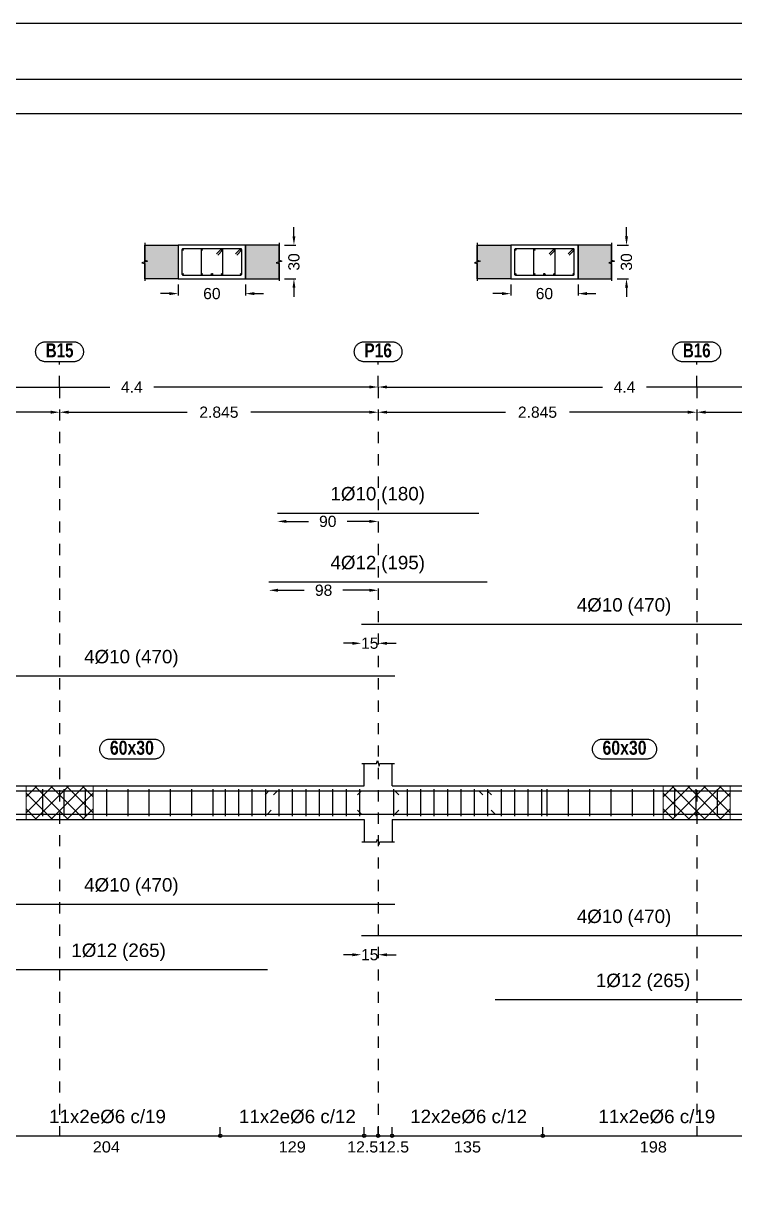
# Model space of a CAD drawing. Extents: x 2455 to 9764, y -806 to 181.
# Drawn here: x 4938.27 to 4944.62, y -398.28 to -387.73 of the extents above; entities that cross this region are included whole.
import ezdxf
from ezdxf.enums import TextEntityAlignment as Align

# ---------------------------------------------------------------- set-up
doc = ezdxf.new("R2010")
doc.units = 0
doc.header["$LTSCALE"] = 0.2
doc.header["$MEASUREMENT"] = 0
doc.linetypes.add('CYPE_RAYAPUNTO', pattern=[0.4125, 0.2025, -0.105, 0, -0.105])
doc.linetypes.add('PUNTOS2', pattern=[0.125, 0, -0.125])
doc.layers.add('01_cartela', color=6, linetype='CONTINUOUS', plot=False)
for name, color, linetype in [('01_cotas', 4, 'CONTINUOUS'), ('01_parcela', 7, 'CONTINUOUS'), ('01_primera', 5, 'CONTINUOUS'), ('ALZ_CONT_NUDOS', 5, 'CONTINUOUS'), ('ALZ_CONT_VIG_HORMIGON', 5, 'CONTINUOUS'), ('ALZ_COT_COT_LIN_APOYOS', 120, 'CYPE_RAYAPUNTO'), ('ALZ_REF_REF_REFERENCIA', 3, 'CONTINUOUS'), ('ALZ_REF_TEXTO_REF_NOMBRE', 3, 'CONTINUOUS'), ('ARM_LONGITUDINAL_Ø10', 4, 'CONTINUOUS'), ('ARM_LONGITUDINAL_Ø12', 4, 'CONTINUOUS'), ('ARM_TRANSVERSAL_Ø6', 4, 'CONTINUOUS'), ('SEC_CONT_FORJADOS_SECCION', 8, 'CONTINUOUS'), ('SEC_CONT_VIG_HORMIGON_SECCION', 2, 'CONTINUOUS'), ('UNI_CORTANTES', 3, 'CONTINUOUS')]:
    doc.layers.add(name, color=color, linetype=linetype)
doc.layers.add('VIG_CARAS', color=5, linetype='CONTINUOUS', lineweight=9)
doc.styles.add('BERNARDO', font='GOTHICB.TTF')
doc.styles.add('CYPETXT_0.15', font='arial.ttf', dxfattribs={"height": 0.1})
doc.styles.add('Estilo1', font='swissel.ttf')
doc.styles.add('NIEVES2', font='sanss___.ttf')
doc.styles.add('ROMANS', font='romans')
doc.dimstyles.new('DECIMAL-50', dxfattribs={"dimtxt": 0.08, "dimasz": 0.15, "dimexe": 0.05, "dimexo": 0.05, "dimgap": 0.09, "dimtad": 0, "dimzin": 0, "dimdsep": 46, "dimtxsty": 'ROMANS', "dimblk": 'DOTSMALL', "dimcen": 0.09, "dimclrt": 7, "dimadec": 0, "dimazin": 0, "dimtfac": 1.38, "dimtix": 1, "dimtofl": 0, "dimtmove": 2, "dimatfit": 3, "dimldrblk": 'OBLIQUE', "dimfxl": 1, "dimtolj": 1, "dimtzin": 0, "dimarcsym": 0})

# ---------------------------------------------------------------- blocks, each defined once
blk = doc.blocks.new('*D206')
at = {"layer": '01_cotas', "color": 0, "linetype": 'PUNTOS2', "lineweight": -2, "transparency": 16777216}
for p, q in [((4939.653, -390.057), (4939.653, -390.19)), ((4940.253, -390.057), (4940.253, -390.19))]:
    blk.add_line(p, q, dxfattribs=at)
at = {"layer": '01_cotas', "color": 0, "lineweight": -2, "transparency": 16777216}
for p, q in [((4939.573, -390.14), (4939.493, -390.14)), ((4940.333, -390.14), (4940.413, -390.14))]:
    blk.add_line(p, q, dxfattribs=at)
at = {"layer": '01_cotas', "color": 0, "transparency": 16777216}
for points in [[(4939.573, -390.126), (4939.573, -390.153), (4939.653, -390.14)], [(4940.333, -390.126), (4940.333, -390.153), (4940.253, -390.14)]]:
    blk.add_solid(points, dxfattribs=at)
at = {"layer": '01_cotas', "color": 5, "transparency": 16777216, "insert": (4939.953, -390.14), "char_height": 0.1, "attachment_point": 5, "style": 'Estilo1'}
blk.add_mtext('\\A1;60', dxfattribs=at)
blk = doc.blocks.new('*D207')
at = {"layer": '01_cotas', "color": 0, "lineweight": -2, "transparency": 16777216}
for p, q in [((4940.686, -389.627), (4940.686, -389.547)), ((4940.686, -390.087), (4940.686, -390.167))]:
    blk.add_line(p, q, dxfattribs=at)
at = {"layer": '01_cotas', "color": 0, "linetype": 'PUNTOS2', "lineweight": -2, "transparency": 16777216}
for p, q in [((4940.603, -389.707), (4940.736, -389.707)), ((4940.603, -390.007), (4940.736, -390.007))]:
    blk.add_line(p, q, dxfattribs=at)
at = {"layer": '01_cotas', "color": 0, "transparency": 16777216}
for points in [[(4940.673, -389.627), (4940.699, -389.627), (4940.686, -389.707)], [(4940.673, -390.087), (4940.699, -390.087), (4940.686, -390.007)]]:
    blk.add_solid(points, dxfattribs=at)
at = {"layer": '01_cotas', "color": 5, "transparency": 16777216, "insert": (4940.686, -389.857), "char_height": 0.1, "attachment_point": 5, "rotation": 90, "style": 'Estilo1'}
blk.add_mtext('\\A1;30', dxfattribs=at)
blk = doc.blocks.new('*D210')
at = {"layer": '01_cotas', "color": 0, "linetype": 'PUNTOS2', "lineweight": -2, "transparency": 16777216}
for p, q in [((4942.623, -390.057), (4942.623, -390.19)), ((4943.223, -390.057), (4943.223, -390.19))]:
    blk.add_line(p, q, dxfattribs=at)
at = {"layer": '01_cotas', "color": 0, "lineweight": -2, "transparency": 16777216}
for p, q in [((4942.543, -390.14), (4942.463, -390.14)), ((4943.303, -390.14), (4943.383, -390.14))]:
    blk.add_line(p, q, dxfattribs=at)
at = {"layer": '01_cotas', "color": 0, "transparency": 16777216}
for points in [[(4942.543, -390.126), (4942.543, -390.153), (4942.623, -390.14)], [(4943.303, -390.126), (4943.303, -390.153), (4943.223, -390.14)]]:
    blk.add_solid(points, dxfattribs=at)
at = {"layer": '01_cotas', "color": 5, "transparency": 16777216, "insert": (4942.923, -390.14), "char_height": 0.1, "attachment_point": 5, "style": 'Estilo1'}
blk.add_mtext('\\A1;60', dxfattribs=at)
blk = doc.blocks.new('*D211')
at = {"layer": '01_cotas', "color": 0, "lineweight": -2, "transparency": 16777216}
for p, q in [((4943.656, -389.627), (4943.656, -389.547)), ((4943.656, -390.087), (4943.656, -390.167))]:
    blk.add_line(p, q, dxfattribs=at)
at = {"layer": '01_cotas', "color": 0, "linetype": 'PUNTOS2', "lineweight": -2, "transparency": 16777216}
for p, q in [((4943.573, -389.707), (4943.706, -389.707)), ((4943.573, -390.007), (4943.706, -390.007))]:
    blk.add_line(p, q, dxfattribs=at)
at = {"layer": '01_cotas', "color": 0, "transparency": 16777216}
for points in [[(4943.643, -389.627), (4943.67, -389.627), (4943.656, -389.707)], [(4943.643, -390.087), (4943.67, -390.087), (4943.656, -390.007)]]:
    blk.add_solid(points, dxfattribs=at)
at = {"layer": '01_cotas', "color": 5, "transparency": 16777216, "insert": (4943.656, -389.857), "char_height": 0.1, "attachment_point": 5, "rotation": 90, "style": 'Estilo1'}
blk.add_mtext('\\A1;30', dxfattribs=at)
blk = doc.blocks.new('*D222')
at = {"layer": '01_cotas', "color": 0, "lineweight": -2, "transparency": 16777216}
for p, q in [((4937.118, -391.199), (4937.534, -391.199)), ((4938.513, -391.199), (4938.097, -391.199))]:
    blk.add_line(p, q, dxfattribs=at)
at = {"layer": '01_cotas', "color": 0, "transparency": 16777216}
for points in [[(4937.118, -391.185), (4937.118, -391.212), (4937.038, -391.199)], [(4938.513, -391.185), (4938.513, -391.212), (4938.593, -391.199)]]:
    blk.add_solid(points, dxfattribs=at)
at = {"layer": '01_cotas', "color": 5, "transparency": 16777216, "insert": (4937.816, -391.199), "char_height": 0.1, "attachment_point": 5, "style": 'Estilo1'}
blk.add_mtext('\\A1;1.555', dxfattribs=at)
blk = doc.blocks.new('*D223')
at = {"layer": '01_cotas', "color": 0, "lineweight": -2, "transparency": 16777216}
for p, q in [((4938.673, -391.199), (4939.731, -391.199)), ((4941.358, -391.199), (4940.301, -391.199))]:
    blk.add_line(p, q, dxfattribs=at)
at = {"layer": '01_cotas', "color": 0, "transparency": 16777216}
for points in [[(4938.673, -391.185), (4938.673, -391.212), (4938.593, -391.199)], [(4941.358, -391.185), (4941.358, -391.212), (4941.438, -391.199)]]:
    blk.add_solid(points, dxfattribs=at)
at = {"layer": '01_cotas', "color": 5, "transparency": 16777216, "insert": (4940.016, -391.199), "char_height": 0.1, "attachment_point": 5, "style": 'Estilo1'}
blk.add_mtext('\\A1;2.845', dxfattribs=at)
blk = doc.blocks.new('*D224')
at = {"layer": '01_cotas', "color": 0, "lineweight": -2, "transparency": 16777216}
for p, q in [((4941.518, -391.199), (4942.576, -391.199)), ((4944.203, -391.199), (4943.146, -391.199))]:
    blk.add_line(p, q, dxfattribs=at)
at = {"layer": '01_cotas', "color": 0, "transparency": 16777216}
for points in [[(4941.518, -391.185), (4941.518, -391.212), (4941.438, -391.199)], [(4944.203, -391.185), (4944.203, -391.212), (4944.283, -391.199)]]:
    blk.add_solid(points, dxfattribs=at)
at = {"layer": '01_cotas', "color": 5, "transparency": 16777216, "insert": (4942.861, -391.199), "char_height": 0.1, "attachment_point": 5, "style": 'Estilo1'}
blk.add_mtext('\\A1;2.845', dxfattribs=at)
blk = doc.blocks.new('*D225')
at = {"layer": '01_cotas', "color": 0, "lineweight": -2, "transparency": 16777216}
for p, q in [((4944.363, -391.199), (4944.779, -391.199)), ((4945.758, -391.199), (4945.342, -391.199))]:
    blk.add_line(p, q, dxfattribs=at)
at = {"layer": '01_cotas', "color": 0, "transparency": 16777216}
for points in [[(4944.363, -391.185), (4944.363, -391.212), (4944.283, -391.199)], [(4945.758, -391.185), (4945.758, -391.212), (4945.838, -391.199)]]:
    blk.add_solid(points, dxfattribs=at)
at = {"layer": '01_cotas', "color": 5, "transparency": 16777216, "insert": (4945.061, -391.199), "char_height": 0.1, "attachment_point": 5, "style": 'Estilo1'}
blk.add_mtext('\\A1;1.555', dxfattribs=at)
blk = doc.blocks.new('*D228')
at = {"layer": '01_cotas', "color": 0, "lineweight": -2, "transparency": 16777216}
for p, q in [((4937.118, -390.974), (4939.042, -390.974)), ((4941.358, -390.974), (4939.435, -390.974))]:
    blk.add_line(p, q, dxfattribs=at)
at = {"layer": '01_cotas', "color": 0, "transparency": 16777216}
for points in [[(4937.118, -390.96), (4937.118, -390.987), (4937.038, -390.974)], [(4941.358, -390.96), (4941.358, -390.987), (4941.438, -390.974)]]:
    blk.add_solid(points, dxfattribs=at)
at = {"layer": '01_cotas', "color": 5, "transparency": 16777216, "insert": (4939.238, -390.974), "char_height": 0.1, "attachment_point": 5, "style": 'Estilo1'}
blk.add_mtext('\\A1;4.4', dxfattribs=at)
blk = doc.blocks.new('*D229')
at = {"layer": '01_cotas', "color": 0, "lineweight": -2, "transparency": 16777216}
for p, q in [((4941.518, -390.974), (4943.442, -390.974)), ((4945.758, -390.974), (4943.835, -390.974))]:
    blk.add_line(p, q, dxfattribs=at)
at = {"layer": '01_cotas', "color": 0, "transparency": 16777216}
for points in [[(4941.518, -390.96), (4941.518, -390.987), (4941.438, -390.974)], [(4945.758, -390.96), (4945.758, -390.987), (4945.838, -390.974)]]:
    blk.add_solid(points, dxfattribs=at)
at = {"layer": '01_cotas', "color": 5, "transparency": 16777216, "insert": (4943.638, -390.974), "char_height": 0.1, "attachment_point": 5, "style": 'Estilo1'}
blk.add_mtext('\\A1;4.4', dxfattribs=at)
blk = doc.blocks.new('*D234')
at = {"layer": '01_cotas', "color": 0, "lineweight": -2, "transparency": 16777216}
for p, q in [((4941.208, -393.262), (4941.128, -393.262)), ((4941.518, -393.262), (4941.598, -393.262))]:
    blk.add_line(p, q, dxfattribs=at)
at = {"layer": '01_cotas', "color": 0, "transparency": 16777216}
for points in [[(4941.208, -393.249), (4941.208, -393.276), (4941.288, -393.262)], [(4941.518, -393.249), (4941.518, -393.276), (4941.438, -393.262)]]:
    blk.add_solid(points, dxfattribs=at)
at = {"layer": '01_cotas', "color": 5, "transparency": 16777216, "insert": (4941.363, -393.262), "char_height": 0.1, "attachment_point": 5, "style": 'Estilo1'}
blk.add_mtext('\\A1;15', dxfattribs=at)
blk = doc.blocks.new('*D235')
at = {"layer": '01_cotas', "color": 0, "lineweight": -2, "transparency": 16777216}
for p, q in [((4941.208, -396.043), (4941.128, -396.043)), ((4941.518, -396.043), (4941.598, -396.043))]:
    blk.add_line(p, q, dxfattribs=at)
at = {"layer": '01_cotas', "color": 0, "transparency": 16777216}
for points in [[(4941.208, -396.03), (4941.208, -396.057), (4941.288, -396.043)], [(4941.518, -396.03), (4941.518, -396.057), (4941.438, -396.043)]]:
    blk.add_solid(points, dxfattribs=at)
at = {"layer": '01_cotas', "color": 5, "transparency": 16777216, "insert": (4941.363, -396.043), "char_height": 0.1, "attachment_point": 5, "style": 'Estilo1'}
blk.add_mtext('\\A1;15', dxfattribs=at)
blk = doc.blocks.new('*D237')
at = {"layer": '01_cotas', "color": 0, "lineweight": -2, "transparency": 16777216}
for p, q in [((4940.543, -392.789), (4940.777, -392.789)), ((4941.358, -392.789), (4941.124, -392.789))]:
    blk.add_line(p, q, dxfattribs=at)
at = {"layer": '01_cotas', "color": 0, "transparency": 16777216}
for points in [[(4940.543, -392.775), (4940.543, -392.802), (4940.463, -392.789)], [(4941.358, -392.775), (4941.358, -392.802), (4941.438, -392.789)]]:
    blk.add_solid(points, dxfattribs=at)
at = {"layer": '01_cotas', "color": 5, "transparency": 16777216, "insert": (4940.951, -392.789), "char_height": 0.1, "attachment_point": 5, "style": 'Estilo1'}
blk.add_mtext('\\A1;98', dxfattribs=at)
blk = doc.blocks.new('*D238')
at = {"layer": '01_cotas', "color": 0, "lineweight": -2, "transparency": 16777216}
for p, q in [((4940.618, -392.174), (4940.815, -392.174)), ((4941.358, -392.174), (4941.162, -392.174))]:
    blk.add_line(p, q, dxfattribs=at)
at = {"layer": '01_cotas', "color": 0, "transparency": 16777216}
for points in [[(4940.618, -392.16), (4940.618, -392.187), (4940.538, -392.174)], [(4941.358, -392.16), (4941.358, -392.187), (4941.438, -392.174)]]:
    blk.add_solid(points, dxfattribs=at)
at = {"layer": '01_cotas', "color": 5, "transparency": 16777216, "insert": (4940.988, -392.174), "char_height": 0.1, "attachment_point": 5, "style": 'Estilo1'}
blk.add_mtext('\\A1;90', dxfattribs=at)

msp = doc.modelspace()

# ---------------------------------------------------------------- hatches: boundary and pattern name
at = {"layer": 'SEC_CONT_FORJADOS_SECCION', "true_color": 0xdad7d3}
for points in [[(4939.353, -389.707), (4939.653, -389.707), (4939.653, -390.007), (4939.353, -390.007)], [(4940.553, -389.707), (4940.253, -389.707), (4940.253, -390.007), (4940.553, -390.007)], [(4942.323, -389.707), (4942.623, -389.707), (4942.623, -390.007), (4942.323, -390.007)], [(4943.523, -389.707), (4943.223, -389.707), (4943.223, -390.007), (4943.523, -390.007)]]:
    msp.add_hatch(color=254, dxfattribs=at).paths.add_polyline_path(points)

# ---------------------------------------------------------------- linework, layer by layer
at = {"layer": '01_cartela', "color": 3}
msp.add_lwpolyline([(4921.37, -387.729), (4921.37, -409.264), (4952.008, -409.264), (4952.008, -387.729)], close=True, dxfattribs=at)
at = {"layer": '01_parcela', "color": 7, "ltscale": 2.5}
msp.add_line((4951.508, -388.229), (4921.87, -388.229), dxfattribs=at)
at = {"layer": '01_primera', "ltscale": 2.5}
msp.add_line((4921.87, -388.531), (4951.508, -388.531), dxfattribs=at)
at = {"layer": 'ALZ_CONT_NUDOS'}
for p, q in [((4941.313, -394.535), (4941.313, -394.335)), ((4941.563, -394.535), (4941.563, -394.335)), ((4941.313, -394.835), (4941.313, -395.035)), ((4941.563, -394.835), (4941.563, -395.035))]:
    msp.add_line(p, q, dxfattribs=at)
at = {"layer": 'ALZ_CONT_NUDOS', "lineweight": 0}
for p, q in [((4938.293, -394.634), (4938.392, -394.535)), ((4938.293, -394.775), (4938.533, -394.535)), ((4938.67, -394.835), (4938.37, -394.535)), ((4938.375, -394.835), (4938.675, -394.535)), ((4938.811, -394.835), (4938.511, -394.535)), ((4938.516, -394.835), (4938.816, -394.535)), ((4938.893, -394.775), (4938.653, -394.535)), ((4938.893, -394.634), (4938.794, -394.535)), ((4943.983, -394.634), (4944.082, -394.535)), ((4943.983, -394.775), (4944.224, -394.535)), ((4944.36, -394.835), (4944.06, -394.535)), ((4944.065, -394.835), (4944.365, -394.535)), ((4944.502, -394.835), (4944.202, -394.535)), ((4944.206, -394.835), (4944.506, -394.535)), ((4944.583, -394.775), (4944.343, -394.535)), ((4944.583, -394.634), (4944.485, -394.535)), ((4938.529, -394.835), (4938.293, -394.599)), ((4938.657, -394.835), (4938.893, -394.599)), ((4944.219, -394.835), (4943.983, -394.599)), ((4944.348, -394.835), (4944.583, -394.599)), ((4938.387, -394.835), (4938.293, -394.741)), ((4938.799, -394.835), (4938.893, -394.741)), ((4944.077, -394.835), (4943.983, -394.741)), ((4944.489, -394.835), (4944.583, -394.741))]:
    msp.add_line(p, q, dxfattribs=at)
at = {"layer": 'ALZ_CONT_NUDOS'}
for points in [[(4941.293, -394.335), (4941.423, -394.335), (4941.431, -394.31), (4941.446, -394.36), (4941.453, -394.335), (4941.583, -394.335)], [(4941.293, -395.035), (4941.423, -395.035), (4941.431, -395.01), (4941.446, -395.06), (4941.453, -395.035), (4941.583, -395.035)]]:
    msp.add_lwpolyline(points, dxfattribs=at)
at = {"layer": 'ALZ_CONT_NUDOS', "lineweight": 0}
for points in [[(4938.293, -394.535), (4938.293, -394.835), (4938.893, -394.835), (4938.893, -394.535), (4938.293, -394.535)], [(4943.983, -394.535), (4943.983, -394.835), (4944.583, -394.835), (4944.583, -394.535), (4943.983, -394.535)]]:
    msp.add_lwpolyline(points, close=True, dxfattribs=at)
at = {"layer": 'ALZ_CONT_VIG_HORMIGON'}
for p, q in [((4937.163, -394.535), (4938.593, -394.535)), ((4938.593, -394.535), (4941.313, -394.535)), ((4941.563, -394.535), (4944.283, -394.535)), ((4944.283, -394.535), (4945.713, -394.535)), ((4937.163, -394.835), (4938.593, -394.835)), ((4938.593, -394.835), (4941.313, -394.835)), ((4941.563, -394.835), (4944.283, -394.835)), ((4944.283, -394.835), (4945.713, -394.835))]:
    msp.add_line(p, q, dxfattribs=at)
at = {"layer": 'ALZ_COT_COT_LIN_APOYOS'}
for p, q in [((4938.593, -390.974), (4938.593, -390.749)), ((4941.438, -390.974), (4941.438, -390.749)), ((4944.283, -390.974), (4944.283, -390.749)), ((4938.593, -390.974), (4938.593, -397.659)), ((4941.438, -390.974), (4941.438, -397.659)), ((4941.438, -390.974), (4941.438, -397.659)), ((4944.283, -390.974), (4944.283, -397.659))]:
    msp.add_line(p, q, dxfattribs=at)
at = {"layer": 'ALZ_REF_REF_REFERENCIA'}
for points in [[(4938.717, -390.569), (4938.723, -390.569), (4938.729, -390.569), (4938.735, -390.57), (4938.741, -390.572), (4938.746, -390.574), (4938.752, -390.576), (4938.757, -390.578), (4938.763, -390.581), (4938.768, -390.584), (4938.773, -390.588), (4938.777, -390.592), (4938.781, -390.596), (4938.785, -390.6), (4938.789, -390.605), (4938.793, -390.61), (4938.796, -390.615), (4938.798, -390.621), (4938.801, -390.626), (4938.803, -390.632), (4938.804, -390.638), (4938.805, -390.644), (4938.806, -390.65), (4938.807, -390.656), (4938.807, -390.662), (4938.806, -390.668), (4938.805, -390.674), (4938.804, -390.679), (4938.803, -390.685), (4938.801, -390.691), (4938.798, -390.696), (4938.796, -390.702), (4938.793, -390.707), (4938.789, -390.712), (4938.785, -390.717), (4938.781, -390.721), (4938.777, -390.725), (4938.773, -390.729), (4938.768, -390.733), (4938.763, -390.736), (4938.757, -390.739), (4938.752, -390.741), (4938.746, -390.744), (4938.741, -390.745), (4938.735, -390.747), (4938.729, -390.748), (4938.723, -390.748), (4938.717, -390.749), (4938.469, -390.749), (4938.463, -390.748), (4938.457, -390.748), (4938.451, -390.747), (4938.445, -390.745), (4938.44, -390.744), (4938.434, -390.741), (4938.429, -390.739), (4938.423, -390.736), (4938.418, -390.733), (4938.413, -390.729), (4938.409, -390.725), (4938.405, -390.721), (4938.401, -390.717), (4938.397, -390.712), (4938.393, -390.707), (4938.39, -390.702), (4938.388, -390.696), (4938.385, -390.691), (4938.383, -390.685), (4938.382, -390.679), (4938.38, -390.674), (4938.38, -390.668), (4938.379, -390.662), (4938.379, -390.656), (4938.38, -390.65), (4938.38, -390.644), (4938.382, -390.638), (4938.383, -390.632), (4938.385, -390.626), (4938.388, -390.621), (4938.39, -390.615), (4938.393, -390.61), (4938.397, -390.605), (4938.401, -390.6), (4938.405, -390.596), (4938.409, -390.592), (4938.413, -390.588), (4938.418, -390.584), (4938.423, -390.581), (4938.429, -390.578), (4938.434, -390.576), (4938.44, -390.574), (4938.445, -390.572), (4938.451, -390.57), (4938.457, -390.569), (4938.463, -390.569), (4938.469, -390.569), (4938.717, -390.569)], [(4941.561, -390.569), (4941.567, -390.569), (4941.573, -390.569), (4941.579, -390.57), (4941.585, -390.572), (4941.591, -390.574), (4941.596, -390.576), (4941.602, -390.578), (4941.607, -390.581), (4941.612, -390.584), (4941.617, -390.588), (4941.622, -390.592), (4941.626, -390.596), (4941.63, -390.6), (4941.634, -390.605), (4941.637, -390.61), (4941.64, -390.615), (4941.643, -390.621), (4941.645, -390.626), (4941.647, -390.632), (4941.649, -390.638), (4941.65, -390.644), (4941.651, -390.65), (4941.651, -390.656), (4941.651, -390.662), (4941.651, -390.668), (4941.65, -390.674), (4941.649, -390.679), (4941.647, -390.685), (4941.645, -390.691), (4941.643, -390.696), (4941.64, -390.702), (4941.637, -390.707), (4941.634, -390.712), (4941.63, -390.717), (4941.626, -390.721), (4941.622, -390.725), (4941.617, -390.729), (4941.612, -390.733), (4941.607, -390.736), (4941.602, -390.739), (4941.596, -390.741), (4941.591, -390.744), (4941.585, -390.745), (4941.579, -390.747), (4941.573, -390.748), (4941.567, -390.748), (4941.561, -390.749), (4941.315, -390.749), (4941.309, -390.748), (4941.303, -390.748), (4941.297, -390.747), (4941.291, -390.745), (4941.286, -390.744), (4941.28, -390.741), (4941.275, -390.739), (4941.269, -390.736), (4941.264, -390.733), (4941.259, -390.729), (4941.255, -390.725), (4941.25, -390.721), (4941.246, -390.717), (4941.243, -390.712), (4941.239, -390.707), (4941.236, -390.702), (4941.234, -390.696), (4941.231, -390.691), (4941.229, -390.685), (4941.228, -390.679), (4941.226, -390.674), (4941.226, -390.668), (4941.225, -390.662), (4941.225, -390.656), (4941.226, -390.65), (4941.226, -390.644), (4941.228, -390.638), (4941.229, -390.632), (4941.231, -390.626), (4941.234, -390.621), (4941.236, -390.615), (4941.239, -390.61), (4941.243, -390.605), (4941.246, -390.6), (4941.25, -390.596), (4941.255, -390.592), (4941.259, -390.588), (4941.264, -390.584), (4941.269, -390.581), (4941.275, -390.578), (4941.28, -390.576), (4941.286, -390.574), (4941.291, -390.572), (4941.297, -390.57), (4941.303, -390.569), (4941.309, -390.569), (4941.315, -390.569), (4941.561, -390.569)], [(4944.407, -390.569), (4944.413, -390.569), (4944.419, -390.569), (4944.425, -390.57), (4944.431, -390.572), (4944.437, -390.574), (4944.442, -390.576), (4944.448, -390.578), (4944.453, -390.581), (4944.458, -390.584), (4944.463, -390.588), (4944.467, -390.592), (4944.472, -390.596), (4944.476, -390.6), (4944.48, -390.605), (4944.483, -390.61), (4944.486, -390.615), (4944.489, -390.621), (4944.491, -390.626), (4944.493, -390.632), (4944.495, -390.638), (4944.496, -390.644), (4944.497, -390.65), (4944.497, -390.656), (4944.497, -390.662), (4944.497, -390.668), (4944.496, -390.674), (4944.495, -390.679), (4944.493, -390.685), (4944.491, -390.691), (4944.489, -390.696), (4944.486, -390.702), (4944.483, -390.707), (4944.48, -390.712), (4944.476, -390.717), (4944.472, -390.721), (4944.467, -390.725), (4944.463, -390.729), (4944.458, -390.733), (4944.453, -390.736), (4944.448, -390.739), (4944.442, -390.741), (4944.437, -390.744), (4944.431, -390.745), (4944.425, -390.747), (4944.419, -390.748), (4944.413, -390.748), (4944.407, -390.749), (4944.16, -390.749), (4944.154, -390.748), (4944.148, -390.748), (4944.142, -390.747), (4944.136, -390.745), (4944.13, -390.744), (4944.124, -390.741), (4944.119, -390.739), (4944.114, -390.736), (4944.109, -390.733), (4944.104, -390.729), (4944.099, -390.725), (4944.095, -390.721), (4944.091, -390.717), (4944.087, -390.712), (4944.084, -390.707), (4944.081, -390.702), (4944.078, -390.696), (4944.076, -390.691), (4944.074, -390.685), (4944.072, -390.679), (4944.071, -390.674), (4944.07, -390.668), (4944.07, -390.662), (4944.07, -390.656), (4944.07, -390.65), (4944.071, -390.644), (4944.072, -390.638), (4944.074, -390.632), (4944.076, -390.626), (4944.078, -390.621), (4944.081, -390.615), (4944.084, -390.61), (4944.087, -390.605), (4944.091, -390.6), (4944.095, -390.596), (4944.099, -390.592), (4944.104, -390.588), (4944.109, -390.584), (4944.114, -390.581), (4944.119, -390.578), (4944.124, -390.576), (4944.13, -390.574), (4944.136, -390.572), (4944.142, -390.57), (4944.148, -390.569), (4944.154, -390.569), (4944.16, -390.569), (4944.407, -390.569)]]:
    msp.add_lwpolyline(points, close=True, dxfattribs=at)
at = {"layer": 'ALZ_REF_TEXTO_REF_NOMBRE', "color": 5}
for points in [[(4939.435, -394.117), (4939.441, -394.117), (4939.447, -394.118), (4939.453, -394.119), (4939.458, -394.12), (4939.464, -394.122), (4939.47, -394.124), (4939.475, -394.127), (4939.481, -394.13), (4939.486, -394.133), (4939.49, -394.137), (4939.495, -394.14), (4939.499, -394.145), (4939.503, -394.149), (4939.507, -394.154), (4939.511, -394.159), (4939.514, -394.164), (4939.516, -394.169), (4939.519, -394.175), (4939.521, -394.181), (4939.522, -394.186), (4939.523, -394.192), (4939.524, -394.198), (4939.525, -394.204), (4939.525, -394.21), (4939.524, -394.216), (4939.523, -394.222), (4939.522, -394.228), (4939.521, -394.234), (4939.519, -394.24), (4939.516, -394.245), (4939.514, -394.25), (4939.511, -394.256), (4939.507, -394.261), (4939.503, -394.265), (4939.499, -394.27), (4939.495, -394.274), (4939.49, -394.278), (4939.486, -394.281), (4939.481, -394.285), (4939.475, -394.288), (4939.47, -394.29), (4939.464, -394.292), (4939.458, -394.294), (4939.453, -394.295), (4939.447, -394.296), (4939.441, -394.297), (4939.435, -394.297), (4939.042, -394.297), (4939.036, -394.297), (4939.03, -394.296), (4939.024, -394.295), (4939.018, -394.294), (4939.012, -394.292), (4939.007, -394.29), (4939.001, -394.288), (4938.996, -394.285), (4938.991, -394.281), (4938.986, -394.278), (4938.981, -394.274), (4938.977, -394.27), (4938.973, -394.265), (4938.969, -394.261), (4938.966, -394.256), (4938.963, -394.25), (4938.96, -394.245), (4938.958, -394.24), (4938.956, -394.234), (4938.954, -394.228), (4938.953, -394.222), (4938.952, -394.216), (4938.952, -394.21), (4938.952, -394.204), (4938.952, -394.198), (4938.953, -394.192), (4938.954, -394.186), (4938.956, -394.181), (4938.958, -394.175), (4938.96, -394.169), (4938.963, -394.164), (4938.966, -394.159), (4938.969, -394.154), (4938.973, -394.149), (4938.977, -394.145), (4938.981, -394.14), (4938.986, -394.137), (4938.991, -394.133), (4938.996, -394.13), (4939.001, -394.127), (4939.007, -394.124), (4939.012, -394.122), (4939.018, -394.12), (4939.024, -394.119), (4939.03, -394.118), (4939.036, -394.117), (4939.042, -394.117), (4939.435, -394.117)], [(4943.835, -394.117), (4943.841, -394.117), (4943.847, -394.118), (4943.853, -394.119), (4943.858, -394.12), (4943.864, -394.122), (4943.87, -394.124), (4943.875, -394.127), (4943.881, -394.13), (4943.886, -394.133), (4943.89, -394.137), (4943.895, -394.14), (4943.899, -394.145), (4943.903, -394.149), (4943.907, -394.154), (4943.911, -394.159), (4943.914, -394.164), (4943.916, -394.169), (4943.919, -394.175), (4943.921, -394.181), (4943.922, -394.186), (4943.923, -394.192), (4943.924, -394.198), (4943.925, -394.204), (4943.925, -394.21), (4943.924, -394.216), (4943.923, -394.222), (4943.922, -394.228), (4943.921, -394.234), (4943.919, -394.24), (4943.916, -394.245), (4943.914, -394.25), (4943.911, -394.256), (4943.907, -394.261), (4943.903, -394.265), (4943.899, -394.27), (4943.895, -394.274), (4943.89, -394.278), (4943.886, -394.281), (4943.881, -394.285), (4943.875, -394.288), (4943.87, -394.29), (4943.864, -394.292), (4943.858, -394.294), (4943.853, -394.295), (4943.847, -394.296), (4943.841, -394.297), (4943.835, -394.297), (4943.442, -394.297), (4943.436, -394.297), (4943.43, -394.296), (4943.424, -394.295), (4943.418, -394.294), (4943.412, -394.292), (4943.407, -394.29), (4943.401, -394.288), (4943.396, -394.285), (4943.391, -394.281), (4943.386, -394.278), (4943.381, -394.274), (4943.377, -394.27), (4943.373, -394.265), (4943.369, -394.261), (4943.366, -394.256), (4943.363, -394.25), (4943.36, -394.245), (4943.358, -394.24), (4943.356, -394.234), (4943.354, -394.228), (4943.353, -394.222), (4943.352, -394.216), (4943.352, -394.21), (4943.352, -394.204), (4943.352, -394.198), (4943.353, -394.192), (4943.354, -394.186), (4943.356, -394.181), (4943.358, -394.175), (4943.36, -394.169), (4943.363, -394.164), (4943.366, -394.159), (4943.369, -394.154), (4943.373, -394.149), (4943.377, -394.145), (4943.381, -394.14), (4943.386, -394.137), (4943.391, -394.133), (4943.396, -394.13), (4943.401, -394.127), (4943.407, -394.124), (4943.412, -394.122), (4943.418, -394.12), (4943.424, -394.119), (4943.43, -394.118), (4943.436, -394.117), (4943.442, -394.117), (4943.835, -394.117)]]:
    msp.add_lwpolyline(points, close=True, dxfattribs=at)
at = {"layer": 'ARM_LONGITUDINAL_Ø10'}
for p, q in [((4940.538, -394.581), (4940.503, -394.616)), ((4941.288, -394.581), (4941.253, -394.616)), ((4941.588, -394.581), (4941.624, -394.616)), ((4942.338, -394.581), (4942.374, -394.616)), ((4941.288, -394.789), (4941.253, -394.753)), ((4941.588, -394.789), (4941.624, -394.753))]:
    msp.add_line(p, q, dxfattribs=at)
for points in [[(4940.538, -392.099), (4942.338, -392.099)], [(4941.288, -393.091), (4945.988, -393.091)], [(4936.888, -393.554), (4941.588, -393.554)], [(4936.888, -394.581), (4941.588, -394.581)], [(4940.538, -394.581), (4942.338, -394.581)], [(4941.288, -394.581), (4945.988, -394.581)], [(4936.888, -394.789), (4941.588, -394.789)], [(4941.288, -394.789), (4945.988, -394.789)], [(4936.888, -395.592), (4941.588, -395.592)], [(4941.288, -395.872), (4945.988, -395.872)]]:
    msp.add_lwpolyline(points, dxfattribs=at)
for centre in [(4939.694, -389.748), (4939.864, -389.748), (4940.042, -389.748), (4940.212, -389.748), (4942.664, -389.748), (4942.834, -389.748), (4943.012, -389.748), (4943.182, -389.748), (4939.694, -389.966), (4939.864, -389.966), (4940.042, -389.966), (4940.212, -389.966), (4942.664, -389.966), (4942.834, -389.966), (4943.012, -389.966), (4943.182, -389.966)]:
    msp.add_circle(centre, 0.005, dxfattribs=at)
at = {"layer": 'ARM_LONGITUDINAL_Ø12'}
for p, q in [((4940.463, -394.581), (4940.428, -394.616)), ((4942.413, -394.581), (4942.449, -394.616)), ((4940.449, -394.789), (4940.484, -394.753)), ((4942.483, -394.789), (4942.448, -394.753))]:
    msp.add_line(p, q, dxfattribs=at)
for points in [[(4940.463, -392.714), (4942.413, -392.714)], [(4940.463, -394.581), (4942.413, -394.581)], [(4937.799, -394.789), (4940.449, -394.789)], [(4942.483, -394.789), (4945.133, -394.789)], [(4937.799, -396.176), (4940.449, -396.176)], [(4942.483, -396.444), (4945.133, -396.444)]]:
    msp.add_lwpolyline(points, dxfattribs=at)
for centre in [(4939.953, -389.965), (4942.923, -389.965)]:
    msp.add_circle(centre, 0.006, dxfattribs=at)
at = {"layer": 'ARM_TRANSVERSAL_Ø6'}
for p, q in [((4938.441, -394.565), (4938.441, -394.805)), ((4938.631, -394.565), (4938.631, -394.805)), ((4938.821, -394.565), (4938.821, -394.805)), ((4939.011, -394.565), (4939.011, -394.805)), ((4939.201, -394.565), (4939.201, -394.805)), ((4939.391, -394.565), (4939.391, -394.805)), ((4939.581, -394.565), (4939.581, -394.805)), ((4939.771, -394.565), (4939.771, -394.805)), ((4939.961, -394.565), (4939.961, -394.805)), ((4940.071, -394.565), (4940.071, -394.805)), ((4940.191, -394.565), (4940.191, -394.805)), ((4940.311, -394.565), (4940.311, -394.805)), ((4940.431, -394.565), (4940.431, -394.805)), ((4940.551, -394.565), (4940.551, -394.805)), ((4940.671, -394.565), (4940.671, -394.805)), ((4940.791, -394.565), (4940.791, -394.805)), ((4940.911, -394.565), (4940.911, -394.805)), ((4941.031, -394.565), (4941.031, -394.805)), ((4941.151, -394.565), (4941.151, -394.805)), ((4941.271, -394.565), (4941.271, -394.805)), ((4941.576, -394.565), (4941.576, -394.805)), ((4941.696, -394.565), (4941.696, -394.805)), ((4941.816, -394.565), (4941.816, -394.805)), ((4941.936, -394.565), (4941.936, -394.805)), ((4942.056, -394.565), (4942.056, -394.805)), ((4942.176, -394.565), (4942.176, -394.805)), ((4942.296, -394.565), (4942.296, -394.805)), ((4942.416, -394.565), (4942.416, -394.805)), ((4942.536, -394.565), (4942.536, -394.805)), ((4942.656, -394.565), (4942.656, -394.805)), ((4942.776, -394.565), (4942.776, -394.805)), ((4942.896, -394.565), (4942.896, -394.805)), ((4942.946, -394.565), (4942.946, -394.805)), ((4943.136, -394.565), (4943.136, -394.805)), ((4943.326, -394.565), (4943.326, -394.805)), ((4943.516, -394.565), (4943.516, -394.805)), ((4943.706, -394.565), (4943.706, -394.805)), ((4943.896, -394.565), (4943.896, -394.805)), ((4944.086, -394.565), (4944.086, -394.805)), ((4944.276, -394.565), (4944.276, -394.805)), ((4944.466, -394.565), (4944.466, -394.805))]:
    msp.add_line(p, q, dxfattribs=at)
for points in [[(4940.175, -389.796), (4940.219, -389.752), (4940.219, -389.751), (4940.22, -389.75), (4940.22, -389.749), (4940.22, -389.748), (4940.22, -389.746), (4940.219, -389.745), (4940.219, -389.743), (4940.218, -389.742), (4940.217, -389.741), (4940.215, -389.74), (4940.214, -389.74), (4940.212, -389.74), (4939.694, -389.74), (4939.691, -389.74), (4939.688, -389.742), (4939.687, -389.745), (4939.686, -389.748), (4939.686, -389.966), (4939.687, -389.969), (4939.688, -389.971), (4939.691, -389.973), (4939.694, -389.974), (4940.212, -389.974), (4940.215, -389.973), (4940.218, -389.971), (4940.219, -389.969), (4940.22, -389.966), (4940.22, -389.748), (4940.22, -389.746), (4940.219, -389.745), (4940.219, -389.743), (4940.218, -389.742), (4940.217, -389.741), (4940.215, -389.74), (4940.214, -389.74), (4940.212, -389.74), (4940.211, -389.74), (4940.209, -389.74), (4940.208, -389.741), (4940.206, -389.742), (4940.164, -389.784)], [(4940.005, -389.796), (4940.048, -389.753), (4940.049, -389.752), (4940.049, -389.751), (4940.05, -389.749), (4940.05, -389.748), (4940.05, -389.746), (4940.049, -389.745), (4940.049, -389.743), (4940.048, -389.742), (4940.047, -389.741), (4940.045, -389.74), (4940.044, -389.74), (4940.042, -389.74), (4939.864, -389.74), (4939.861, -389.74), (4939.858, -389.742), (4939.857, -389.745), (4939.856, -389.748), (4939.856, -389.966), (4939.857, -389.969), (4939.858, -389.971), (4939.861, -389.973), (4939.864, -389.974), (4940.042, -389.974), (4940.045, -389.973), (4940.048, -389.971), (4940.049, -389.969), (4940.05, -389.966), (4940.05, -389.748), (4940.05, -389.746), (4940.049, -389.745), (4940.049, -389.743), (4940.048, -389.742), (4940.047, -389.741), (4940.045, -389.74), (4940.044, -389.74), (4940.042, -389.74), (4940.041, -389.74), (4940.039, -389.74), (4940.038, -389.741), (4940.036, -389.742), (4939.994, -389.784)], [(4943.145, -389.796), (4943.189, -389.752), (4943.189, -389.751), (4943.19, -389.75), (4943.19, -389.749), (4943.19, -389.748), (4943.19, -389.746), (4943.19, -389.745), (4943.189, -389.743), (4943.188, -389.742), (4943.187, -389.741), (4943.185, -389.74), (4943.184, -389.74), (4943.182, -389.74), (4942.664, -389.74), (4942.661, -389.74), (4942.659, -389.742), (4942.657, -389.745), (4942.656, -389.748), (4942.656, -389.966), (4942.657, -389.969), (4942.659, -389.971), (4942.661, -389.973), (4942.664, -389.974), (4943.182, -389.974), (4943.185, -389.973), (4943.188, -389.971), (4943.19, -389.969), (4943.19, -389.966), (4943.19, -389.748), (4943.19, -389.746), (4943.19, -389.745), (4943.189, -389.743), (4943.188, -389.742), (4943.187, -389.741), (4943.185, -389.74), (4943.184, -389.74), (4943.182, -389.74), (4943.181, -389.74), (4943.179, -389.74), (4943.178, -389.741), (4943.177, -389.742), (4943.134, -389.784)], [(4942.975, -389.796), (4943.018, -389.753), (4943.019, -389.752), (4943.02, -389.751), (4943.02, -389.749), (4943.02, -389.748), (4943.02, -389.746), (4943.02, -389.745), (4943.019, -389.743), (4943.018, -389.742), (4943.017, -389.741), (4943.015, -389.74), (4943.014, -389.74), (4943.012, -389.74), (4942.834, -389.74), (4942.831, -389.74), (4942.829, -389.742), (4942.827, -389.745), (4942.826, -389.748), (4942.826, -389.966), (4942.827, -389.969), (4942.829, -389.971), (4942.831, -389.973), (4942.834, -389.974), (4943.012, -389.974), (4943.015, -389.973), (4943.018, -389.971), (4943.02, -389.969), (4943.02, -389.966), (4943.02, -389.748), (4943.02, -389.746), (4943.02, -389.745), (4943.019, -389.743), (4943.018, -389.742), (4943.017, -389.741), (4943.015, -389.74), (4943.014, -389.74), (4943.012, -389.74), (4943.011, -389.74), (4943.009, -389.74), (4943.008, -389.741), (4943.007, -389.742), (4942.964, -389.784)]]:
    msp.add_lwpolyline(points, dxfattribs=at)
at = {"layer": 'SEC_CONT_FORJADOS_SECCION'}
for points in [[(4939.353, -389.687), (4939.353, -389.842), (4939.378, -389.849), (4939.328, -389.864), (4939.353, -389.872), (4939.353, -390.027)], [(4940.553, -389.687), (4940.553, -389.842), (4940.578, -389.849), (4940.528, -389.864), (4940.553, -389.872), (4940.553, -390.027)], [(4942.323, -389.687), (4942.323, -389.842), (4942.348, -389.849), (4942.298, -389.864), (4942.323, -389.872), (4942.323, -390.027)], [(4943.523, -389.687), (4943.523, -389.842), (4943.548, -389.849), (4943.498, -389.864), (4943.523, -389.872), (4943.523, -390.027)], [(4939.353, -389.707), (4939.653, -389.707), (4939.653, -390.007), (4939.353, -390.007)], [(4940.553, -389.707), (4940.253, -389.707), (4940.253, -390.007), (4940.553, -390.007)], [(4942.323, -389.707), (4942.623, -389.707), (4942.623, -390.007), (4942.323, -390.007)], [(4943.523, -389.707), (4943.223, -389.707), (4943.223, -390.007), (4943.523, -390.007)]]:
    msp.add_lwpolyline(points, dxfattribs=at)
at = {"layer": 'SEC_CONT_FORJADOS_SECCION', "color": 254, "true_color": 0xdad7d3}
for points in [[(4939.353, -389.707), (4939.653, -389.707), (4939.653, -390.007), (4939.353, -390.007)], [(4940.553, -389.707), (4940.253, -389.707), (4940.253, -390.007), (4940.553, -390.007)], [(4942.323, -389.707), (4942.623, -389.707), (4942.623, -390.007), (4942.323, -390.007)], [(4943.523, -389.707), (4943.223, -389.707), (4943.223, -390.007), (4943.523, -390.007)]]:
    msp.add_lwpolyline(points, close=True, dxfattribs=at)
at = {"layer": 'SEC_CONT_VIG_HORMIGON_SECCION'}
for points in [[(4940.253, -389.707), (4939.653, -389.707), (4939.653, -390.007), (4940.253, -390.007), (4940.253, -389.707)], [(4943.223, -389.707), (4942.623, -389.707), (4942.623, -390.007), (4943.223, -390.007), (4943.223, -389.707)]]:
    msp.add_lwpolyline(points, close=True, dxfattribs=at)
at = {"layer": 'UNI_CORTANTES', "color": 2}
for p, q in [((4940.028, -397.659), (4940.028, -397.584)), ((4941.313, -397.659), (4941.313, -397.584)), ((4941.438, -397.659), (4941.438, -397.584)), ((4941.563, -397.659), (4941.563, -397.584)), ((4942.908, -397.659), (4942.908, -397.584))]:
    msp.add_line(p, q, dxfattribs=at)
for points in [[(4937.993, -397.659), (4940.028, -397.659), (4940.028, -397.584)], [(4940.028, -397.659), (4941.313, -397.659), (4941.313, -397.584)], [(4941.313, -397.659), (4941.438, -397.659), (4941.438, -397.584)], [(4941.438, -397.659), (4941.563, -397.659), (4941.563, -397.584)], [(4941.563, -397.659), (4942.908, -397.659), (4942.908, -397.584)], [(4942.908, -397.659), (4944.883, -397.659), (4944.883, -397.584)]]:
    msp.add_lwpolyline(points, dxfattribs=at)
for centre in [(4940.028, -397.659), (4940.028, -397.659), (4941.313, -397.659), (4941.313, -397.659), (4941.438, -397.659), (4941.438, -397.659), (4941.563, -397.659), (4941.563, -397.659), (4942.908, -397.659), (4942.908, -397.659)]:
    msp.add_circle(centre, 0.015, dxfattribs=at)

# ---------------------------------------------------------------- texts
at = {"layer": 'ALZ_REF_TEXTO_REF_NOMBRE', "color": 5, "style": 'BERNARDO'}
for s, width, p, p2 in [('B15', 0.836468, (4938.469, -390.709), (4938.717, -390.709)), ('P16', 0.841304, (4941.315, -390.709), (4941.561, -390.709)), ('B16', 0.836468, (4944.16, -390.709), (4944.407, -390.709)), ('60x30', 0.806421, (4939.042, -394.257), (4939.435, -394.257)), ('60x30', 0.806421, (4943.442, -394.257), (4943.835, -394.257))]:
    msp.add_text(s, height=0.125, dxfattribs=dict(at, width=width)).set_placement(p, p2, align=Align.FIT)
at = {"layer": 'UNI_CORTANTES', "color": 2, "style": 'CYPETXT_0.15'}
for s, width, p, p2 in [('204', 1.042546, (4938.889, -397.809), (4939.132, -397.809)), ('129', 1.042546, (4940.549, -397.809), (4940.792, -397.809)), ('12.5', 1.015093, (4941.162, -397.809), (4941.438, -397.809)), ('12.5', 1.015093, (4941.438, -397.809), (4941.714, -397.809)), ('135', 1.042546, (4942.114, -397.809), (4942.357, -397.809)), ('198', 1.042546, (4943.774, -397.809), (4944.017, -397.809))]:
    msp.add_text(s, height=0.1, dxfattribs=dict(at, width=width)).set_placement(p, p2, align=Align.FIT)
at = {"layer": 'VIG_CARAS', "color": 5, "style": 'NIEVES2'}
for s, p in [('1%%c10', (4941.012, -392.022)), ('(180)', (4941.465, -392.022)), ('4%%c12', (4941.012, -392.637)), ('(195)', (4941.465, -392.637)), ('4%%c10', (4943.212, -393.015)), ('(470)', (4943.665, -393.015)), ('4%%c10', (4938.812, -393.477)), ('(470)', (4939.265, -393.477)), ('4%%c10', (4938.812, -395.515)), ('(470)', (4939.265, -395.515)), ('4%%c10', (4943.212, -395.796)), ('(470)', (4943.665, -395.796)), ('1%%c12', (4938.698, -396.099)), ('(265)', (4939.151, -396.099)), ('1%%c12', (4943.382, -396.368)), ('(265)', (4943.835, -396.368))]:
    msp.add_text(s, height=0.12, dxfattribs=at).set_placement(p, align=Align.BOTTOM_LEFT)
at = {"layer": 'VIG_CARAS', "color": 4, "style": 'NIEVES2'}
for s, p in [('11x2e%%c6 c/19', (4938.499, -397.583)), ('11x2e%%C6 c/12', (4940.195, -397.583)), ('12x2e%%c6 c/12', (4941.724, -397.583)), ('11x2e%%c6 c/19', (4943.405, -397.583))]:
    msp.add_text(s, height=0.12, dxfattribs=at).set_placement(p, align=Align.BOTTOM_LEFT)

# ---------------------------------------------------------------- dimensions: what is measured, and where the dimension line sits
at = {"layer": '01_cotas', "color": 2}
for p1, p2, distance, text, picture, middle in [((4940.553, -390.007), (4940.553, -389.707), -0.133, '30', '*D207', (4940.686, -389.857)), ((4943.523, -390.007), (4943.523, -389.707), -0.133, '30', '*D211', (4943.656, -389.857)), ((4939.653, -390.007), (4940.253, -390.007), -0.133, '60', '*D206', (4939.953, -390.14)), ((4942.623, -390.007), (4943.223, -390.007), -0.133, '60', '*D210', (4942.923, -390.14)), ((4941.438, -390.974), (4937.038, -390.974), 0, '4.4', '*D228', (4939.238, -390.974)), ((4945.838, -390.974), (4941.438, -390.974), 0, '4.4', '*D229', (4943.638, -390.974)), ((4938.593, -391.199), (4937.038, -391.199), 0, '1.555', '*D222', (4937.816, -391.199)), ((4941.438, -391.199), (4938.593, -391.199), 0, '2.845', '*D223', (4940.016, -391.199)), ((4944.283, -391.199), (4941.438, -391.199), 0, '2.845', '*D224', (4942.861, -391.199)), ((4945.838, -391.199), (4944.283, -391.199), 0, '1.555', '*D225', (4945.061, -391.199)), ((4940.538, -392.174), (4941.438, -392.174), 0, '90', '*D238', (4940.988, -392.174)), ((4940.463, -392.789), (4941.438, -392.789), 0, '98', '*D237', (4940.951, -392.789)), ((4941.288, -393.262), (4941.438, -393.262), 0, '15', '*D234', (4941.363, -393.262)), ((4941.288, -396.043), (4941.438, -396.043), 0, '15', '*D235', (4941.363, -396.043))]:
    dim = msp.add_aligned_dim(p1=p1, p2=p2, distance=distance, text=text, dimstyle='DECIMAL-50', override={"dimtxt": 0.1, "dimasz": 0.08, "dimtxsty": 'Estilo1', "dimsah": 1, "dimclrt": 5, "dimfxl": 0.09, "dimarcsym": 2}, dxfattribs=at)
    dim.commit()
    dim.dimension.update_dxf_attribs({"geometry": picture, "text_midpoint": middle})

doc.saveas('drawing.dxf')
